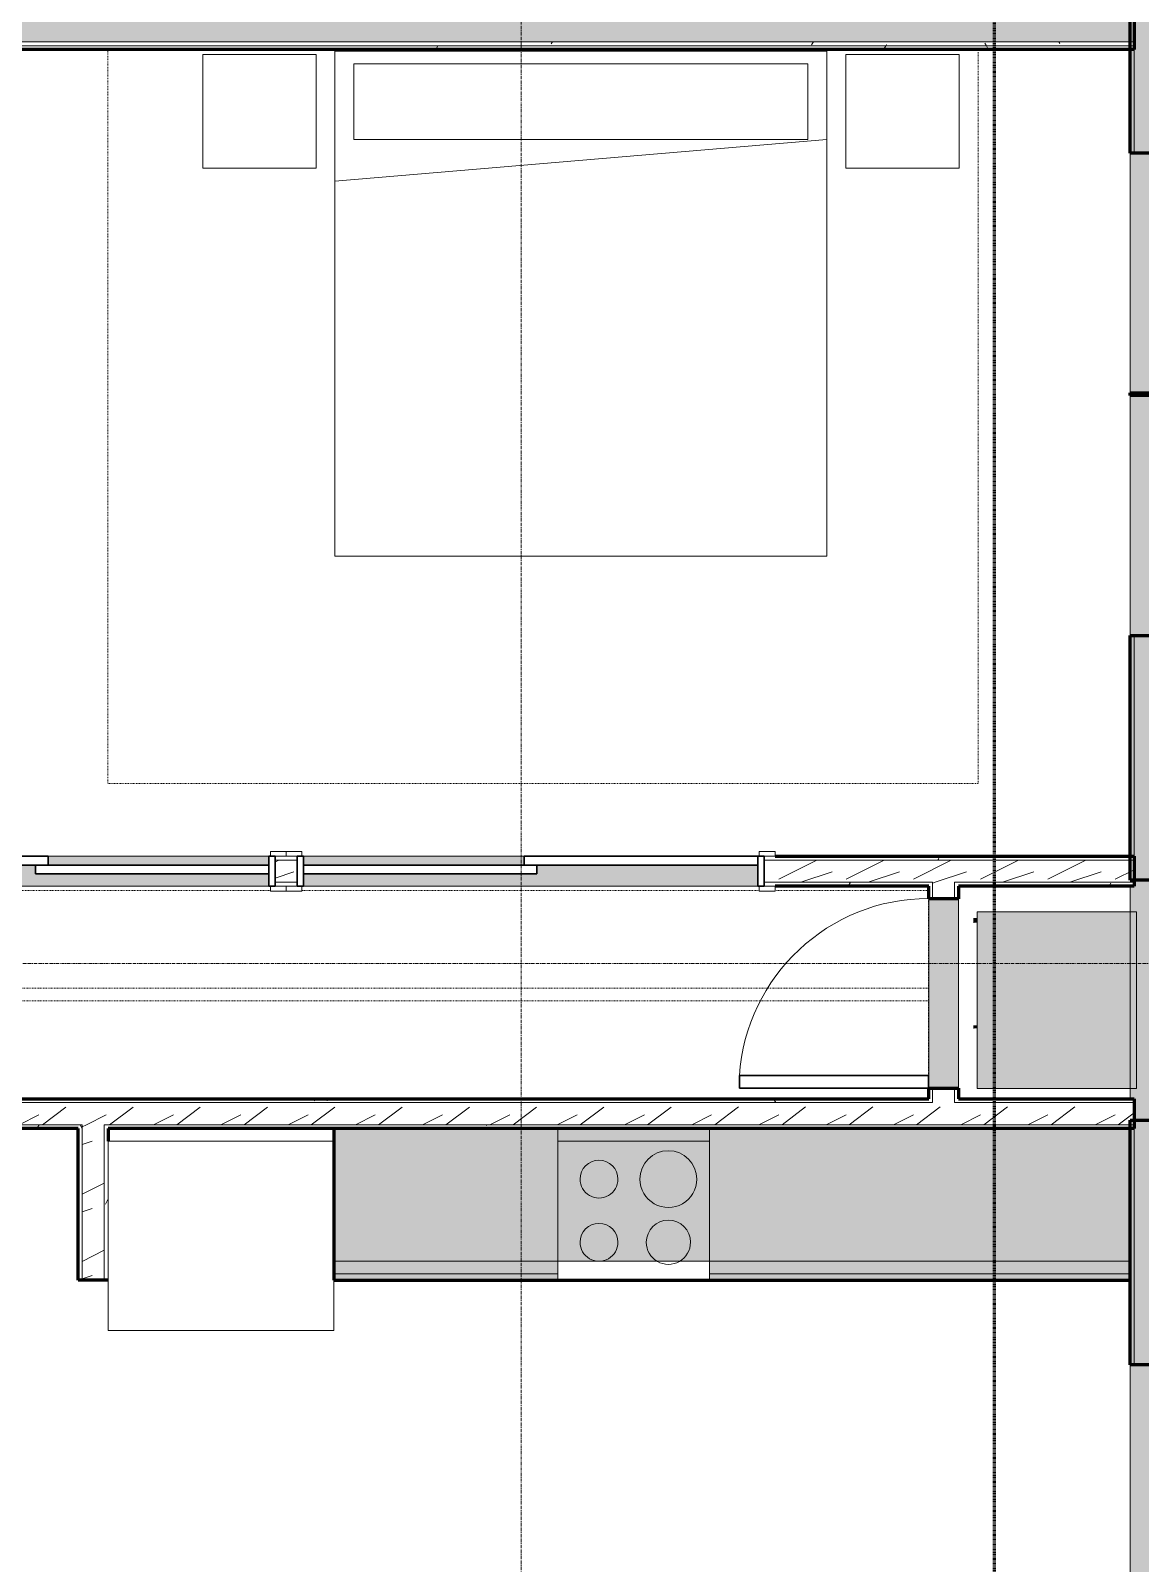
# Model space of a CAD drawing. Header units: inches. Extents: x -4061 to -1937, y 10959 to 12323.
# Drawn here: x -2251.1 to -2075.2, y 11440.1 to 11683 of the extents above; entities that cross this region are included whole.
import ezdxf

# ---------------------------------------------------------------- set-up
doc = ezdxf.new("R2010")
doc.units = ezdxf.units.IN
doc.header["$MEASUREMENT"] = 0
for name, pattern in [('Dash', [0.25, 0.125, -0.125]), ('Dash 1_16_', [0.125, 0.0625, -0.0625]), ('Grid Line 1_2_', [0.875, 0.5, -0.125, 0.125, -0.125])]:
    doc.linetypes.add(name, pattern=pattern)
for name, color, linetype, lineweight in [('0-1', 7, 'Continuous', 5), ('0-2', 250, 'Continuous', 9), ('A-DOOR-1', 250, 'Continuous', 9), ('A-DOOR-2', 50, 'Continuous', 30), ('A-DOOR-FRAM-1', 50, 'Continuous', 30), ('A-WALL', 113, 'Continuous', 18), ('A-WALL-1', 8, 'Continuous', 5), ('A-WALL-2', 10, 'Continuous', 60), ('A-WALL-3', 7, 'Continuous', 18), ('A-WALL-PATT-1', 250, 'Continuous', 9), ('A-WALL-PATT-2', 55, 'Continuous', 9), ('A-WALL-PATT-4', 53, 'Continuous', 9), ('A-WALL-PATT-6', 111, 'Continuous', 9), ('C-PROP-LINE-2', 91, 'Dash 1_16_', 60), ('I-FURN-1', 250, 'Continuous', 9), ('I-FURN-HDLN-1', 250, 'Dash', 9), ('I-WALL-2', 2, 'Continuous', 60), ('M-EQPM-1', 252, 'Continuous', 9), ('M-EQPM-2', 55, 'Continuous', 9), ('M-EQPM-3', 250, 'Continuous', 9), ('Q-CASE-1', 53, 'Continuous', 9), ('Q-CASE-2', 10, 'Continuous', 60), ('Q-CASE-3', 250, 'Continuous', 9), ('Q-CASE-HDLN-1', 250, 'Dash', 9), ('Q-SPCQ-1', 250, 'Continuous', 9), ('S-GRID-1', 1, 'Grid Line 1_2_', 9)]:
    doc.layers.add(name, color=color, linetype=linetype, lineweight=lineweight)
pattern_1 = [(0, (0, 0), (20.48, 5.12), [0.845, -14.515, 0.845, -14.515, -81.92]), (0, (0, 0), (20.48, 5.12), [-30.72, 0.845, -29.875, 0.845, -14.515, -35.84]), (0, (0, 0), (20.48, 5.12), [-76.8, 0.845, -9.395, 0.845, -24.755]), (120, (7.68, 2.56), (-14.67405, 15.1762003), [0.845, -14.515, 0.845, -14.515, -81.92]), (120, (7.68, 2.56), (-14.67405, 15.1762003), [-30.72, 0.845, -29.875, 0.845, -14.515, -35.84]), (120, (7.68, 2.56), (-14.67405, 15.1762003), [-76.8, 0.845, -9.395, 0.845, -24.755]), (240, (10.24, 12.8), (-5.80595, -20.2962003), [0.845, -14.515, 0.845, -14.515, -81.92]), (240, (10.24, 12.8), (-5.80595, -20.2962003), [-30.72, 0.845, -29.875, 0.845, -14.515, -35.84]), (240, (10.24, 12.8), (-5.80595, -20.2962003), [-76.8, 0.845, -9.395, 0.845, -24.755])]
pattern_2 = [(216.87, (4.265, 10.662), (31.9871619, 21.32545714), [5.331, -47.981]), (206.565, (10.662, 7.464), (-10.662476, -10.6620098), [11.921, -11.921]), (198.435, (10.662, 2.132), (-21.32449365, -10.6625869), [6.744, -26.974])]
pattern_3 = [(161.57, (0.32, 0.32), (-2.560496185, -0.000537386), [0, -18.214, 2.022, 0]), (18.43, (-0.32, 0.32), (-2.560496185, 0.000537386), [0, -18.214, 2.022, 0]), (108.43, (0.32, 0.32), (1.27922091, -6.400876726), [6.07, -14.166]), (71.57, (-0.32, 0.32), (1.27922091, 6.400876726), [6.07, -14.166])]

# ---------------------------------------------------------------- blocks, each defined once
blk = doc.blocks.new('HVAC_SPVU_AlliedAir_MGE4 - HVAC_SPVU_AlliedAir_MGE4-2202414-ENLARGED RCP - 2ND FLOOR PLAN - EAST')
at = {"layer": 'M-EQPM-1'}
for points in [[(14, 13.12), (-14, 13.12), (-14, 12.12), (14, 12.12), (14, 12.75)], [(14, 12.12), (-14, 12.12), (-14, -12.13), (14, -12.13), (14, -4.34)]]:
    blk.add_hatch(color=256, dxfattribs=at).paths.add_polyline_path(points, flags=0)
at = {"layer": 'M-EQPM-2'}
for points in [[(-12.25, -12.63), (-12.26, -12.13), (-13, -12.13), (-12.99, -12.63), (-12.26, -12.63)], [(4.5, -12.63), (4.49, -12.13), (4, -12.13), (4.01, -12.63), (4.49, -12.63)]]:
    blk.add_hatch(color=256, dxfattribs=at).paths.add_polyline_path(points, flags=0)
at = {"layer": 'M-EQPM-3'}
for p, q in [((14, 13.12), (-14, 13.12)), ((-14, 13.12), (-14, 12.12)), ((14, 12.12), (14, 13.12)), ((-14, 12.12), (14, 12.12)), ((-14, 12.12), (-14, -12.13)), ((14, -12.13), (14, 12.12)), ((-14, -12.13), (14, -12.13)), ((-13, -12.63), (-12.25, -12.63)), ((4, -12.63), (4.5, -12.63))]:
    blk.add_line(p, q, dxfattribs=at)
blk = doc.blocks.new('Single-Flush - 30_ x 80_-1421383-ENLARGED RCP - 2ND FLOOR PLAN - EAST')
at = {"layer": 'A-DOOR-1'}
blk.add_arc((15, -2.375), 30.067, 180, 266.18593, dxfattribs=at)
at = {"layer": 'A-DOOR-2'}
for p, q in [((13, -2.375), (13, -32.375)), ((15, -2.375), (13, -2.375)), ((15, -2.375), (15, -32.375)), ((15, -32.375), (13, -32.375))]:
    blk.add_line(p, q, dxfattribs=at)
blk = doc.blocks.new('FOLDING_SLIDING CLOSET - 72_ x 80_-1372885-ENLARGED RCP - 2ND FLOOR PLAN - EAST')
at = {"layer": 'A-DOOR-1'}
for p, q in [((-38.75, 3.25), (-36.25, 3.25)), ((-38.75, 2.5), (-38.75, 3.25)), ((-36.25, 2.5), (-38.75, 2.5)), ((-36.25, 3.25), (-36.25, 2.5)), ((36.25, 3.25), (38.75, 3.25)), ((36.25, 2.5), (36.25, 3.25)), ((38.75, 2.5), (36.25, 2.5)), ((38.75, 3.25), (38.75, 2.5)), ((-38.75, -2.25), (-36.25, -2.25)), ((-38.75, -3), (-38.75, -2.25)), ((-36.25, -2.25), (-36.25, -3)), ((36.25, -2.25), (38.75, -2.25)), ((36.25, -3), (36.25, -2.25)), ((38.75, -2.25), (38.75, -3)), ((-36.25, -3), (-38.75, -3)), ((38.75, -3), (36.25, -3))]:
    blk.add_line(p, q, dxfattribs=at)
at = {"layer": 'A-DOOR-2'}
for p, q in [((-1, 0.5), (36, 0.5)), ((-1, -0.875), (-1, 0.5)), ((36, 0.5), (36, -0.875)), ((-36, -0.875), (1, -0.875)), ((-36, -2.25), (-36, -0.875)), ((1, -2.25), (-36, -2.25)), ((36, -0.875), (-1, -0.875)), ((1, -0.875), (1, -2.25))]:
    blk.add_line(p, q, dxfattribs=at)
at = {"layer": 'A-DOOR-FRAM-1'}
for p, q in [((-37, 2.5), (-36, 2.5)), ((-37, -2.25), (-37, 2.5)), ((-36, 2.5), (-36, -2.25)), ((36, 2.5), (37, 2.5)), ((36, -2.25), (36, 2.5)), ((37, 2.5), (37, -2.25)), ((-36, -2.25), (-37, -2.25)), ((37, -2.25), (36, -2.25))]:
    blk.add_line(p, q, dxfattribs=at)
blk = doc.blocks.new('OD_CW_Closet - OD_CW_Closet-2067908-ENLARGED RCP - 2ND FLOOR PLAN - EAST')
at = {"layer": 'Q-CASE-HDLN-1'}
for p, q in [((0.74, 22.35), (0.74, -7.65)), ((158.05, -9), (158.05, 24)), ((0.74, 8.5), (158.05, 8.5)), ((0.74, 6.5), (158.05, 6.5)), ((0.74, -9), (25.09, -9)), ((27.59, -9), (100.09, -9)), ((105.09, -9), (158.05, -9))]:
    blk.add_line(p, q, dxfattribs=at)
blk = doc.blocks.new('FOLDING_SLIDING CLOSET - 72_ x 80_-1372823-ENLARGED RCP - 2ND FLOOR PLAN - EAST')
at = {"layer": 'A-DOOR-1'}
for p, q in [((-36.25, 3), (-38.75, 3)), ((-38.75, 3), (-38.75, 2.25)), ((-36.25, 2.25), (-36.25, 3)), ((38.75, 3), (36.25, 3)), ((36.25, 3), (36.25, 2.25)), ((38.75, 2.25), (38.75, 3)), ((-38.75, 2.25), (-36.25, 2.25)), ((36.25, 2.25), (38.75, 2.25)), ((-36.25, -2.5), (-38.75, -2.5)), ((-38.75, -2.5), (-38.75, -3.25)), ((-38.75, -3.25), (-36.25, -3.25)), ((-36.25, -3.25), (-36.25, -2.5)), ((38.75, -2.5), (36.25, -2.5)), ((36.25, -2.5), (36.25, -3.25)), ((36.25, -3.25), (38.75, -3.25)), ((38.75, -3.25), (38.75, -2.5))]:
    blk.add_line(p, q, dxfattribs=at)
at = {"layer": 'A-DOOR-2'}
for p, q in [((1, 2.25), (-36, 2.25)), ((-36, 2.25), (-36, 0.875)), ((-36, 0.875), (1, 0.875)), ((36, 0.875), (-1, 0.875)), ((-1, 0.875), (-1, -0.5)), ((1, 0.875), (1, 2.25)), ((36, -0.5), (36, 0.875)), ((-1, -0.5), (36, -0.5))]:
    blk.add_line(p, q, dxfattribs=at)
at = {"layer": 'A-DOOR-FRAM-1'}
for p, q in [((-36, 2.25), (-37, 2.25)), ((-37, 2.25), (-37, -2.5)), ((-36, -2.5), (-36, 2.25)), ((36, 2.25), (36, -2.5)), ((37, 2.25), (36, 2.25)), ((37, -2.5), (37, 2.25)), ((-37, -2.5), (-36, -2.5)), ((36, -2.5), (37, -2.5))]:
    blk.add_line(p, q, dxfattribs=at)
blk = doc.blocks.new('Refrigerator_-_Side-by-Side_6047 - 36_ X 30_-1372843-ENLARGED RCP - 2ND FLOOR PLAN - EAST')
at = {"layer": 'Q-SPCQ-1'}
for p, q in [((-17.88, 15.58), (17.87, 15.58)), ((-17.88, -14.42), (-17.88, 15.58)), ((17.87, 15.58), (17.87, -14.42)), ((17.87, -14.42), (-17.88, -14.42))]:
    blk.add_line(p, q, dxfattribs=at)
blk = doc.blocks.new('Range - 24_ x 24_-1372826-ENLARGED RCP - 2ND FLOOR PLAN - EAST')
at = {"layer": 'Q-SPCQ-1'}
for p, q in [((0, 0), (24, 0)), ((0, -24), (0, 0)), ((24, 0), (24, -24)), ((0, -22), (24, -22)), ((24, -24), (0, -24))]:
    blk.add_line(p, q, dxfattribs=at)
for centre, radius, start, end in [((6.5, -6), 3.5, 360, 180), ((17.5, -6), 3, 360, 180), ((6.5, -6), 3.5, 180, 0), ((17.5, -6), 3, 180, 0), ((6.5, -16), 4.5, 360, 180), ((17.5, -16), 3, 360, 180), ((6.5, -16), 4.5, 180, 0), ((17.5, -16), 3, 180, 0)]:
    blk.add_arc(centre, radius, start, end, dxfattribs=at)
blk = doc.blocks.new('OD_CW_Base Cabinet - OD_CW_Base Cabinet-2067711-ENLARGED RCP - 2ND FLOOR PLAN - EAST')
at = {"layer": 'Q-CASE-1'}
blk.add_hatch(color=256, dxfattribs=at).paths.add_polyline_path([(79.84, 3), (126.96, 3), (126.96, 24), (0.74, 24), (0.74, 3)], flags=0)
h = blk.add_hatch(color=256, dxfattribs=at)
h.paths.add_polyline_path([(79.84, 1), (126.96, 1), (126.96, 3), (60.28, 3), (60.28, 1)], flags=0)
h.paths.add_polyline_path([(0.74, 1), (36.28, 1), (36.28, 3), (0.74, 3)], flags=0)
h = blk.add_hatch(color=256, dxfattribs=at)
h.paths.add_polyline_path([(126.96, 0), (126.96, 1), (60.28, 1), (60.28, 0), (79.84, 0)], flags=0)
h.paths.add_polyline_path([(0.74, 0), (36.28, 0), (36.28, 1), (0.74, 1)], flags=0)
at = {"layer": 'Q-CASE-2'}
for p, q in [((126.96, 24), (0.74, 24)), ((0.74, 24), (0.74, 0)), ((126.96, 0), (126.96, 24)), ((0.74, 0), (126.96, 0))]:
    blk.add_line(p, q, dxfattribs=at)
at = {"layer": 'Q-CASE-3'}
for p, q in [((0.74, 24), (0.74, 3)), ((0.74, 24), (126.96, 24)), ((126.96, 3), (126.96, 24)), ((0.74, 3), (126.96, 3)), ((126.96, 1), (126.96, 3)), ((0.74, 1), (36.28, 1)), ((0.74, 1), (36.28, 1)), ((0.74, 0), (36.28, 0)), ((60.28, 1), (126.96, 1)), ((60.28, 1), (126.96, 1)), ((60.28, 0), (126.96, 0)), ((126.96, 0), (126.96, 1))]:
    blk.add_line(p, q, dxfattribs=at)
blk = doc.blocks.new('Bed-Standard - King 78_ x 80_-1242963-ENLARGED RCP - 2ND FLOOR PLAN - EAST')
at = {"layer": 'I-FURN-1'}
for p, q in [((49.69, 38.2), (-28.31, 38.2)), ((-28.31, 38.2), (-28.31, -41.8)), ((49.69, -41.8), (49.69, 38.2)), ((-25.31, 36.2), (-25.31, 24.2)), ((-25.31, 36.2), (46.69, 36.2)), ((46.69, 36.2), (46.69, 24.2)), ((49.69, 24.2), (-28.31, 17.63)), ((-25.31, 24.2), (46.69, 24.2)), ((-28.31, -41.8), (49.69, -41.8))]:
    blk.add_line(p, q, dxfattribs=at)
at = {"layer": 'I-FURN-HDLN-1'}
for p, q in [((-64.31, 38.2), (-64.31, -77.8)), ((73.69, -77.8), (73.69, 38.2)), ((-64.31, -77.8), (73.69, -77.8))]:
    blk.add_line(p, q, dxfattribs=at)
blk = doc.blocks.new('Table-Night Stand - 18_ x 18_ x 24_-1352623-ENLARGED RCP - 2ND FLOOR PLAN - EAST')
at = {"layer": 'I-FURN-1'}
for p, q in [((18.15, 18), (0.15, 18)), ((0.15, 18), (0.15, 0)), ((18.15, 0), (18.15, 18)), ((0.15, 0), (18.15, 0))]:
    blk.add_line(p, q, dxfattribs=at)
blk = doc.blocks.new('CTR - 1st Phase - Unit Layouts_rvt-1-ENLARGED RCP - 2ND FLOOR PLAN - EAST')
at = {"layer": 'A-WALL-1'}
h = blk.add_hatch(color=256, dxfattribs=at)
h.paths.add_polyline_path([(-2238.78, 11547.42), (-2213.32, 11547.42), (-2213.32, 11549.42), (-2250.32, 11549.42), (-2250.32, 11550.8), (-2285.32, 11550.8), (-2285.32, 11547.42), (-2239.4, 11547.42)], flags=0)
h.paths.add_polyline_path([(-2248.32, 11550.8), (-2213.32, 11550.8), (-2213.32, 11552.17), (-2248.32, 11552.17), (-2248.32, 11551.15)], flags=0)
h = blk.add_hatch(color=256, dxfattribs=at)
h.paths.add_polyline_path([(-2207.82, 11547.42), (-2135.82, 11547.42), (-2135.82, 11550.8), (-2170.82, 11550.8), (-2170.82, 11549.42), (-2207.82, 11549.42), (-2207.82, 11548.05)], flags=0)
h.paths.add_polyline_path([(-2172.82, 11550.8), (-2172.82, 11552.17), (-2207.82, 11552.17), (-2207.82, 11550.8), (-2202.86, 11550.8)], flags=0)
blk.add_hatch(color=256, dxfattribs=at).paths.add_polyline_path([(-2108.59, 11515.42), (-2103.97, 11515.42), (-2103.97, 11545.42), (-2108.72, 11545.42), (-2108.72, 11515.42)], flags=0)
at = {"layer": 'A-WALL-PATT-1'}
h = blk.add_hatch(dxfattribs=at)
h.set_pattern_fill('FP_1', color=256, style=0, pattern_type=2)
h.set_pattern_definition(pattern_1)
h.paths.add_polyline_path([(-2076.8, 11551.55), (-2076.17, 11551.55), (-2076.17, 11552.17), (-2134.82, 11552.17), (-2134.82, 11551.55), (-2104.6, 11551.55)], flags=0)
h.paths.add_polyline_path([(-2212.32, 11551.55), (-2208.82, 11551.55), (-2208.82, 11552.17), (-2212.32, 11552.17)], flags=0)
h.paths.add_polyline_path([(-2301.24, 11551.55), (-2286.32, 11551.55), (-2286.32, 11552.17), (-2304.48, 11552.17), (-2303.86, 11551.55)], flags=0)
h = blk.add_hatch(dxfattribs=at)
h.set_pattern_fill('FP_1', color=256, style=0, pattern_type=2)
h.set_pattern_definition(pattern_1)
h.paths.add_polyline_path([(-2093.26, 11547.42), (-2076.17, 11547.42), (-2076.17, 11548.05), (-2104.6, 11548.05), (-2104.6, 11547.42), (-2101.05, 11547.42)], flags=0)
h.paths.add_polyline_path([(-2133.07, 11547.42), (-2108.1, 11547.42), (-2108.1, 11548.05), (-2134.82, 11548.05), (-2134.82, 11547.42)], flags=0)
h.paths.add_polyline_path([(-2208.82, 11547.42), (-2208.82, 11548.05), (-2212.32, 11548.05), (-2212.32, 11547.42), (-2210.57, 11547.42)], flags=0)
h.paths.add_polyline_path([(-2288.07, 11547.42), (-2286.32, 11547.42), (-2286.32, 11548.05), (-2300.36, 11548.05), (-2299.73, 11547.42)], flags=0)
h = blk.add_hatch(dxfattribs=at)
h.set_pattern_fill('FP_1', color=256, style=0, pattern_type=2)
h.set_pattern_definition(pattern_1)
h.paths.add_polyline_path([(-2108.59, 11513.77), (-2108.1, 11513.77), (-2108.1, 11515.42), (-2108.72, 11515.42), (-2108.72, 11513.77)], flags=0)
h.paths.add_polyline_path([(-2108.1, 11545.42), (-2108.1, 11547.42), (-2108.72, 11547.42), (-2108.72, 11545.42)], flags=0)
h = blk.add_hatch(dxfattribs=at)
h.set_pattern_fill('FP_1', color=256, style=0, pattern_type=2)
h.set_pattern_definition(pattern_1)
h.paths.add_polyline_path([(-2076.17, 11513.15), (-2076.17, 11513.77), (-2104.6, 11513.77), (-2104.6, 11513.15), (-2076.8, 11513.15)], flags=0)
h.paths.add_polyline_path([(-2246.56, 11513.15), (-2108.1, 11513.15), (-2108.1, 11513.77), (-2266.97, 11513.77), (-2266.34, 11513.15), (-2266.08, 11513.15)], flags=0)
h = blk.add_hatch(dxfattribs=at)
h.set_pattern_fill('FP_1', color=256, style=0, pattern_type=2)
h.set_pattern_definition(pattern_1)
h.paths.add_polyline_path([(-2239.4, 11509.02), (-2076.17, 11509.02), (-2076.17, 11509.65), (-2239.4, 11509.65)], flags=0)
h.paths.add_polyline_path([(-2242.9, 11509.02), (-2242.9, 11509.65), (-2268.68, 11509.65), (-2268.05, 11509.02), (-2243.53, 11509.02)], flags=0)
h = blk.add_hatch(dxfattribs=at)
h.set_pattern_fill('FP_1', color=256, style=0, pattern_type=2)
h.set_pattern_definition(pattern_1)
h.paths.add_polyline_path([(-2243.53, 11485.02), (-2242.9, 11485.02), (-2242.9, 11509.02), (-2243.53, 11509.02)], flags=0)
h = blk.add_hatch(dxfattribs=at)
h.set_pattern_fill('FP_1', color=256, style=0, pattern_type=2)
h.set_pattern_definition(pattern_1)
h.paths.add_polyline_path([(-2239.4, 11485.02), (-2238.78, 11485.02), (-2238.78, 11509.02), (-2239.4, 11509.02)], flags=0)
at = {"layer": 'A-WALL-PATT-2'}
h = blk.add_hatch(dxfattribs=at)
h.set_pattern_fill('FP_2', color=256, style=0, pattern_type=2)
h.set_pattern_definition(pattern_2)
h.paths.add_polyline_path([(-2093.26, 11548.05), (-2076.17, 11548.05), (-2076.17, 11551.55), (-2134.82, 11551.55), (-2134.82, 11548.05), (-2101.05, 11548.05)], flags=0)
h.paths.add_polyline_path([(-2208.82, 11548.05), (-2208.82, 11551.55), (-2212.32, 11551.55), (-2212.32, 11548.05)], flags=0)
h.paths.add_polyline_path([(-2300.36, 11548.05), (-2286.32, 11548.05), (-2286.32, 11551.55), (-2304.74, 11551.55), (-2301.24, 11548.05)], flags=0)
h = blk.add_hatch(dxfattribs=at)
h.set_pattern_fill('FP_2', color=256, style=0, pattern_type=2)
h.set_pattern_definition(pattern_2)
h.paths.add_polyline_path([(-2104.6, 11513.15), (-2104.6, 11515.42), (-2108.1, 11515.42), (-2108.1, 11513.15)], flags=0)
h.paths.add_polyline_path([(-2108.1, 11545.42), (-2104.6, 11545.42), (-2104.6, 11548.05), (-2108.1, 11548.05), (-2108.1, 11547.41)], flags=0)
h = blk.add_hatch(dxfattribs=at)
h.set_pattern_fill('FP_2', color=256, style=0, pattern_type=2)
h.set_pattern_definition(pattern_2)
h.paths.add_polyline_path([(-2203.03, 11509.65), (-2076.17, 11509.65), (-2076.17, 11513.15), (-2271.29, 11513.15), (-2267.79, 11509.65), (-2238.78, 11509.65)], flags=0)
h = blk.add_hatch(dxfattribs=at)
h.set_pattern_fill('FP_2', color=256, style=0, pattern_type=2)
h.set_pattern_definition(pattern_2)
h.paths.add_polyline_path([(-2239.4, 11485.02), (-2239.4, 11509.65), (-2242.9, 11509.65), (-2242.9, 11485.02)], flags=0)
at = {"layer": 'A-WALL-2'}
for p, q in [((-2133.07, 11552.17), (-2076.17, 11552.17)), ((-2076.17, 11552.17), (-2076.17, 11547.42)), ((-2108.72, 11547.42), (-2133.07, 11547.42)), ((-2108.72, 11545.42), (-2108.72, 11547.42)), ((-2076.17, 11547.42), (-2103.97, 11547.42)), ((-2103.97, 11547.42), (-2103.97, 11545.42)), ((-2103.97, 11545.42), (-2108.72, 11545.42)), ((-2266.08, 11513.77), (-2108.72, 11513.77)), ((-2108.72, 11513.77), (-2108.72, 11515.42)), ((-2108.72, 11515.42), (-2103.97, 11515.42)), ((-2103.97, 11515.42), (-2103.97, 11513.77)), ((-2103.97, 11513.77), (-2076.17, 11513.77)), ((-2076.17, 11513.77), (-2076.17, 11509.02)), ((-2243.53, 11509.02), (-2268.05, 11509.02)), ((-2243.53, 11485.02), (-2243.53, 11509.02)), ((-2203.03, 11509.02), (-2238.78, 11509.02)), ((-2238.78, 11509.02), (-2238.78, 11507.02)), ((-2076.17, 11509.02), (-2076.8, 11509.02)), ((-2238.78, 11485.02), (-2243.53, 11485.02))]:
    blk.add_line(p, q, dxfattribs=at)
at = {"layer": 'A-WALL-3'}
for p, q in [((-2213.32, 11552.17), (-2248.32, 11552.17)), ((-2172.82, 11552.17), (-2207.82, 11552.17)), ((-2208.82, 11551.55), (-2212.32, 11551.55)), ((-2076.17, 11551.55), (-2134.82, 11551.55)), ((-2285.32, 11547.42), (-2213.32, 11547.42)), ((-2208.82, 11548.05), (-2212.32, 11548.05)), ((-2207.82, 11547.42), (-2135.82, 11547.42)), ((-2108.1, 11548.05), (-2134.82, 11548.05)), ((-2108.1, 11548.05), (-2108.1, 11547.42)), ((-2108.1, 11547.42), (-2108.1, 11545.42)), ((-2076.17, 11548.05), (-2104.6, 11548.05)), ((-2104.6, 11548.05), (-2104.6, 11547.42)), ((-2104.6, 11547.42), (-2104.6, 11545.42)), ((-2108.72, 11545.42), (-2108.72, 11515.42)), ((-2103.97, 11515.42), (-2103.97, 11545.42)), ((-2108.1, 11513.15), (-2266.34, 11513.15)), ((-2108.1, 11515.42), (-2108.1, 11513.77)), ((-2108.1, 11513.77), (-2108.1, 11513.15)), ((-2104.6, 11515.42), (-2104.6, 11513.77)), ((-2104.6, 11513.77), (-2104.6, 11513.15)), ((-2076.17, 11513.15), (-2104.6, 11513.15)), ((-2242.9, 11509.65), (-2267.79, 11509.65)), ((-2242.9, 11509.65), (-2242.9, 11509.02)), ((-2242.9, 11509.02), (-2242.9, 11485.02)), ((-2076.17, 11509.65), (-2239.4, 11509.65)), ((-2239.4, 11509.65), (-2239.4, 11509.02)), ((-2239.4, 11509.02), (-2239.4, 11485.02))]:
    blk.add_line(p, q, dxfattribs=at)
at = {"layer": '0-2'}
for name, p in [('Bed-Standard - King 78_ x 80_-1242963-ENLARGED RCP - 2ND FLOOR PLAN - EAST', (-2174.55, 11641.52)), ('Table-Night Stand - 18_ x 18_ x 24_-1352623-ENLARGED RCP - 2ND FLOOR PLAN - EAST', (-2223.94, 11661.22)), ('Table-Night Stand - 18_ x 18_ x 24_-1352623-ENLARGED RCP - 2ND FLOOR PLAN - EAST', (-2122.01, 11661.22)), ('FOLDING_SLIDING CLOSET - 72_ x 80_-1372823-ENLARGED RCP - 2ND FLOOR PLAN - EAST', (-2249.32, 11549.92)), ('OD_CW_Base Cabinet - OD_CW_Base Cabinet-2067711-ENLARGED RCP - 2ND FLOOR PLAN - EAST', (-2203.76, 11485.02))]:
    blk.add_blockref(name, p, dxfattribs=at)
for name, p, rotation in [('FOLDING_SLIDING CLOSET - 72_ x 80_-1372885-ENLARGED RCP - 2ND FLOOR PLAN - EAST', (-2171.82, 11549.92), 180), ('OD_CW_Closet - OD_CW_Closet-2067908-ENLARGED RCP - 2ND FLOOR PLAN - EAST', (-2107.99, 11537.77), 180), ('Single-Flush - 30_ x 80_-1421383-ENLARGED RCP - 2ND FLOOR PLAN - EAST', (-2106.35, 11530.42), 269.9999999998503), ('HVAC_SPVU_AlliedAir_MGE4 - HVAC_SPVU_AlliedAir_MGE4-2202414-ENLARGED RCP - 2ND FLOOR PLAN - EAST', (-2088.92, 11529.39), 269.9999999998445), ('Range - 24_ x 24_-1372826-ENLARGED RCP - 2ND FLOOR PLAN - EAST', (-2143.48, 11485.02), 180), ('Refrigerator_-_Side-by-Side_6047 - 36_ X 30_-1372843-ENLARGED RCP - 2ND FLOOR PLAN - EAST', (-2220.9, 11492.6), 180)]:
    blk.add_blockref(name, p, dxfattribs=dict(at, rotation=rotation))
blk = doc.blocks.new('CTR - 1st Phase - Shell_rvt-1-ENLARGED RCP - 2ND FLOOR PLAN - EAST')
at = {"layer": 'A-WALL-1'}
for points in [[(-2076.17, 11625.58), (-2073.42, 11625.58), (-2073.42, 11663.6), (-2076.8, 11663.6), (-2076.8, 11625.58)], [(-2076.17, 11587.18), (-2073.42, 11587.18), (-2073.42, 11625.2), (-2076.8, 11625.2), (-2076.8, 11587.18)], [(-2076.17, 11510.38), (-2072.92, 11510.38), (-2072.92, 11548.4), (-2076.17, 11548.4), (-2076.17, 11547.42), (-2076.8, 11547.42), (-2076.8, 11543.39), (-2075.8, 11543.39), (-2075.8, 11515.39), (-2076.8, 11515.39), (-2076.8, 11513.77), (-2076.17, 11513.77), (-2076.17, 11511.79)], [(-2076.17, 11433.58), (-2073.42, 11433.58), (-2073.42, 11471.6), (-2076.8, 11471.6), (-2076.8, 11433.58)]]:
    blk.add_hatch(color=256, dxfattribs=at).paths.add_polyline_path(points, flags=0)
at = {"layer": 'A-WALL-PATT-2'}
h = blk.add_hatch(dxfattribs=at)
h.set_pattern_fill('FP_1', color=256, style=0, pattern_type=2)
h.set_pattern_definition(pattern_1)
h.paths.add_polyline_path([(-2076.17, 11256.26), (-2076.17, 11279.98), (-2076.8, 11279.98), (-2076.8, 11256.26)], flags=0)
h.paths.add_polyline_path([(-2076.8, 11318), (-2076.17, 11318), (-2076.17, 11395.18), (-2076.8, 11395.18), (-2076.8, 11323.87)], flags=0)
h.paths.add_polyline_path([(-2076.8, 11433.2), (-2076.17, 11433.2), (-2076.17, 11433.58), (-2076.8, 11433.58)], flags=0)
h.paths.add_polyline_path([(-2076.17, 11471.6), (-2076.17, 11509.02), (-2076.8, 11509.02), (-2076.8, 11471.6)], flags=0)
h.paths.add_polyline_path([(-2076.17, 11552.17), (-2076.17, 11587.18), (-2076.8, 11587.18), (-2076.8, 11552.17), (-2076.23, 11552.17)], flags=0)
h.paths.add_polyline_path([(-2076.8, 11625.2), (-2076.17, 11625.2), (-2076.17, 11625.58), (-2076.8, 11625.58)], flags=0)
h.paths.add_polyline_path([(-2076.17, 11663.6), (-2076.17, 11679.99), (-2076.8, 11679.99), (-2076.8, 11663.6)], flags=0)
h.paths.add_polyline_path([(-2076.8, 11685.99), (-2076.17, 11685.99), (-2076.17, 11702.38), (-2076.8, 11702.38), (-2076.8, 11699.7)], flags=0)
h.paths.add_polyline_path([(-2076.8, 11740.4), (-2076.17, 11740.4), (-2076.17, 11740.78), (-2076.8, 11740.78)], flags=0)
h.paths.add_polyline_path([(-2076.8, 11778.8), (-2076.17, 11778.8), (-2076.17, 11813.8), (-2076.8, 11813.8), (-2076.8, 11812.45)], flags=0)
h.paths.add_polyline_path([(-2076.8, 11856.95), (-2076.17, 11856.95), (-2076.17, 11894.38), (-2076.8, 11894.38), (-2076.8, 11877.95)], flags=0)
h.paths.add_polyline_path([(-2076.17, 11932.4), (-2076.17, 12009.58), (-2076.8, 12009.58), (-2076.8, 11932.4)], flags=0)
h.paths.add_polyline_path([(-2076.8, 12047.6), (-2076.17, 12047.6), (-2076.17, 12047.98), (-2076.8, 12047.98)], flags=0)
h.paths.add_polyline_path([(-2076.17, 12086), (-2076.17, 12109.71), (-2076.8, 12109.71), (-2076.8, 12086)], flags=0)
at = {"layer": 'A-WALL-PATT-4'}
h = blk.add_hatch(dxfattribs=at)
h.set_pattern_fill('FP_4', color=256, style=0, pattern_type=2)
h.set_pattern_definition(pattern_3)
h.paths.add_polyline_path([(-2076.17, 11255.64), (-2070.67, 11255.64), (-2070.67, 11279.98), (-2076.17, 11279.98), (-2076.17, 11256.26)], flags=0)
h.paths.add_polyline_path([(-2076.17, 11318), (-2070.67, 11318), (-2070.67, 11395.18), (-2076.17, 11395.18), (-2076.17, 11323.87)], flags=0)
h.paths.add_polyline_path([(-2070.67, 11433.2), (-2070.67, 11433.58), (-2076.17, 11433.58), (-2076.17, 11433.2), (-2073.42, 11433.2)], flags=0)
h.paths.add_polyline_path([(-2070.67, 11471.6), (-2070.67, 11510.38), (-2076.17, 11510.38), (-2076.17, 11471.6), (-2073.42, 11471.6)], flags=0)
h.paths.add_polyline_path([(-2070.67, 11548.4), (-2070.67, 11587.18), (-2076.17, 11587.18), (-2076.17, 11548.4), (-2072.92, 11548.4)], flags=0)
h.paths.add_polyline_path([(-2070.67, 11625.2), (-2070.67, 11625.58), (-2076.17, 11625.58), (-2076.17, 11625.2), (-2073.42, 11625.2)], flags=0)
h.paths.add_polyline_path([(-2073.42, 11663.6), (-2070.67, 11663.6), (-2070.67, 11702.38), (-2076.17, 11702.38), (-2076.17, 11663.6)], flags=0)
h.paths.add_polyline_path([(-2076.17, 11740.4), (-2070.67, 11740.4), (-2070.67, 11740.78), (-2076.17, 11740.78)], flags=0)
h.paths.add_polyline_path([(-2073.42, 11778.8), (-2070.67, 11778.8), (-2070.67, 11817.58), (-2076.17, 11817.58), (-2076.17, 11778.8)], flags=0)
h.paths.add_polyline_path([(-2070.67, 11855.6), (-2070.67, 11894.38), (-2076.17, 11894.38), (-2076.17, 11855.6), (-2072.92, 11855.6)], flags=0)
h.paths.add_polyline_path([(-2076.17, 11932.4), (-2070.67, 11932.4), (-2070.67, 12009.58), (-2076.17, 12009.58), (-2076.17, 12000.37)], flags=0)
h.paths.add_polyline_path([(-2070.67, 12047.6), (-2070.67, 12047.98), (-2076.17, 12047.98), (-2076.17, 12047.6), (-2073.42, 12047.6)], flags=0)
h.paths.add_polyline_path([(-2070.67, 12086), (-2070.67, 12110.34), (-2076.17, 12110.34), (-2076.17, 12086), (-2073.42, 12086)], flags=0)
at = {"layer": 'A-WALL-2'}
for p, q in [((-2076.8, 11663.6), (-2076.8, 11702.38)), ((-2073.42, 11663.6), (-2076.8, 11663.6)), ((-2076.8, 11625.2), (-2076.8, 11625.58)), ((-2076.8, 11625.58), (-2073.42, 11625.58)), ((-2073.42, 11625.2), (-2076.8, 11625.2)), ((-2076.8, 11548.4), (-2076.8, 11587.18)), ((-2076.8, 11587.18), (-2073.42, 11587.18)), ((-2072.92, 11548.4), (-2076.8, 11548.4)), ((-2076.8, 11509.02), (-2076.8, 11510.38)), ((-2076.8, 11510.38), (-2072.92, 11510.38)), ((-2076.8, 11471.6), (-2076.8, 11485.02)), ((-2073.42, 11471.6), (-2076.8, 11471.6))]:
    blk.add_line(p, q, dxfattribs=at)
at = {"layer": 'A-WALL-3'}
for p, q in [((-2076.17, 11702.38), (-2076.17, 11663.6)), ((-2076.8, 11663.6), (-2076.8, 11625.58)), ((-2076.8, 11625.2), (-2076.8, 11587.18)), ((-2076.17, 11625.58), (-2076.17, 11625.2)), ((-2076.17, 11587.18), (-2076.17, 11548.4)), ((-2076.8, 11547.42), (-2076.8, 11543.39)), ((-2076.8, 11515.39), (-2076.8, 11513.77)), ((-2076.17, 11510.38), (-2076.17, 11471.6)), ((-2076.8, 11471.6), (-2076.8, 11433.58))]:
    blk.add_line(p, q, dxfattribs=at)
at = {"layer": 'S-GRID-1'}
for p, q in [((-2173.32, 10958.72), (-2173.32, 12290.35)), ((-1936.83, 11535.19), (-4027.88, 11535.19))]:
    blk.add_line(p, q, dxfattribs=at)
blk = doc.blocks.new('Family - ___-1870574-ENLARGED RCP - 2ND FLOOR PLAN - EAST')
at = {"layer": 'C-PROP-LINE-2'}
blk.add_line((-2098.26, 11277.29), (-2098.26, 12088.59), dxfattribs=at)

msp = doc.modelspace()

# ---------------------------------------------------------------- hatches: boundary and pattern name
at = {"layer": 'A-WALL-PATT-6'}
h = msp.add_hatch(dxfattribs=at)
h.set_pattern_fill('FP_4', color=256, style=0, pattern_type=2)
h.set_pattern_definition(pattern_3)
h.paths.add_polyline_path([(-2076.17, 11681.24), (-2076.17, 11684.74), (-2441.95, 11684.74), (-2438.45, 11681.24), (-2123.92, 11681.24)], flags=0)
h = msp.add_hatch(dxfattribs=at)
h.set_pattern_fill('FP_1', color=256, style=0, pattern_type=2)
h.set_pattern_definition(pattern_1)
h.paths.add_polyline_path([(-2278.27, 11680.61), (-2076.17, 11680.61), (-2076.17, 11681.24), (-2437.93, 11681.24), (-2438.56, 11680.61), (-2298.22, 11680.61)], flags=0)
h = msp.add_hatch(dxfattribs=at)
h.set_pattern_fill('FP_1', color=256, style=0, pattern_type=2)
h.set_pattern_definition(pattern_1)
h.paths.add_polyline_path([(-2223.79, 11679.99), (-2076.17, 11679.99), (-2076.17, 11680.61), (-2437.67, 11680.61), (-2438.3, 11679.99), (-2438.25, 11679.99), (-2437.65, 11680.59), (-2437.2, 11679.99), (-2246.56, 11679.99)], flags=0)

# ---------------------------------------------------------------- linework, layer by layer
at = {"layer": 'A-WALL'}
for p, q in [((-2437.93, 11681.24), (-2076.17, 11681.24)), ((-2437.67, 11680.61), (-2076.17, 11680.61))]:
    msp.add_line(p, q, dxfattribs=at)
at = {"layer": 'I-WALL-2'}
for p, q in [((-2076.17, 11685.99), (-2076.17, 11679.99)), ((-2076.17, 11679.99), (-2278.27, 11679.99))]:
    msp.add_line(p, q, dxfattribs=at)

# ---------------------------------------------------------------- block references
at = {"layer": '0-1'}
for name in ['CTR - 1st Phase - Shell_rvt-1-ENLARGED RCP - 2ND FLOOR PLAN - EAST', 'CTR - 1st Phase - Unit Layouts_rvt-1-ENLARGED RCP - 2ND FLOOR PLAN - EAST']:
    msp.add_blockref(name, (0, 0), dxfattribs=at)
at = {"layer": 'C-PROP-LINE-2'}
msp.add_blockref('Family - ___-1870574-ENLARGED RCP - 2ND FLOOR PLAN - EAST', (0, 0), dxfattribs=at)

doc.saveas('drawing.dxf')
